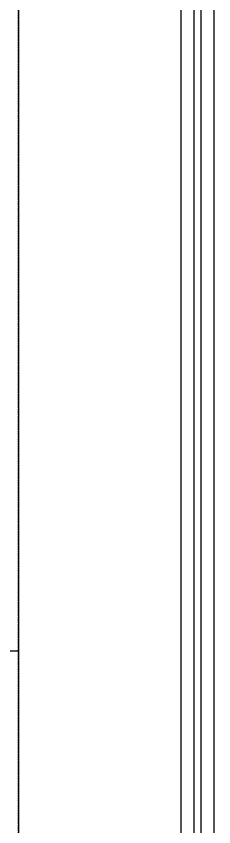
# Model space of a CAD drawing. Header units: millimetres. Extents: x 61345 to 69644, y 9491 to 29385.
# Drawn here: x 63946.4 to 63976.8, y 18610.4 to 18734.6 of the extents above; entities that cross this region are included whole.
import ezdxf

# ---------------------------------------------------------------- set-up
doc = ezdxf.new("R2010")
doc.units = ezdxf.units.MM
doc.linetypes.add('DASHED2', pattern=[0.375, 0.25, -0.125])
doc.layers.add('Plan Archi', color=8, linetype='Continuous')

msp = doc.modelspace()

# ---------------------------------------------------------------- linework, layer by layer
at = {"layer": 'Plan Archi', "linetype": 'DASHED2'}
msp.add_line((63946.8, 18372.3), (63946.8, 19083.57), dxfattribs=at)
at = {"layer": 'Plan Archi'}
for p, q in [((63946.81, 18937.93), (63946.81, 18517.93)), ((63971.81, 18522.93), (63971.81, 18932.93)), ((63976.81, 18932.93), (63976.81, 18522.93)), ((63973.81, 18524.43), (63973.81, 18931.43)), ((63974.81, 18931.43), (63974.81, 18524.43)), ((63380.56, 18637.3), (63946.8, 18637.3))]:
    msp.add_line(p, q, dxfattribs=at)

doc.saveas('drawing.dxf')
